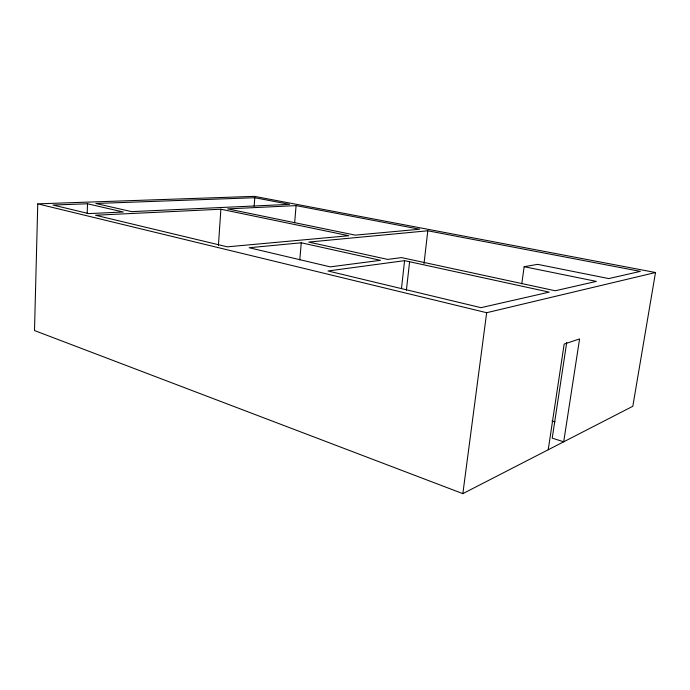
<?xml version="1.0" encoding="UTF-8"?>
<svg xmlns="http://www.w3.org/2000/svg" width="690" height="690" viewBox="0 0 690 690"><rect width="100%" height="100%" fill="white"/><g stroke="black" fill="none" stroke-linecap="round" stroke-linejoin="round"><path stroke-width="1.03" d="M37.76 203.852L34.5 330.545L462.843 493.643L632.808 406.281L655.5 272.515L254.472 196.357L37.76 203.852L486.666 312.708L655.5 272.515M87.173 213.426L87.527 203.783L52.983 205.034L88.708 213.598L123.303 212.011L87.527 203.783M218.411 245.674L220.878 209.217L95.496 215.228L227.312 246.839L348.769 235.73L220.878 209.217M254.144 206.284L254.782 197.72L95.815 203.481L131.583 211.632L289.541 204.361L254.782 197.72M294.639 222.775L296.096 205.611L419.727 229.235L355.238 235.135L227.683 208.889L296.096 205.611M299.779 259.906L301.263 242.785L380.483 260.337L330.225 266.858L249.176 247.736L301.263 242.785M401.485 288.498L404.573 260.656L549.214 292.129L480.964 307.671L327.974 270.98L404.573 260.656M406.393 290.257L409.601 261.752M423.996 263.752L427.809 230.779L640.337 271.386L608.744 278.579L537.631 264.356L524.159 266.694L521.787 283.771M462.843 493.643L486.666 312.708M548.214 449.768L564.17 344.051L579.583 338.937L563.704 441.798L552.224 438.141L566.723 342.404M427.809 230.779L308.715 242.078L387.633 259.406L401.52 257.603L555.217 290.766L596.376 281.391L524.159 266.694M551.974 420.943L555.062 421.892"/></g></svg>
